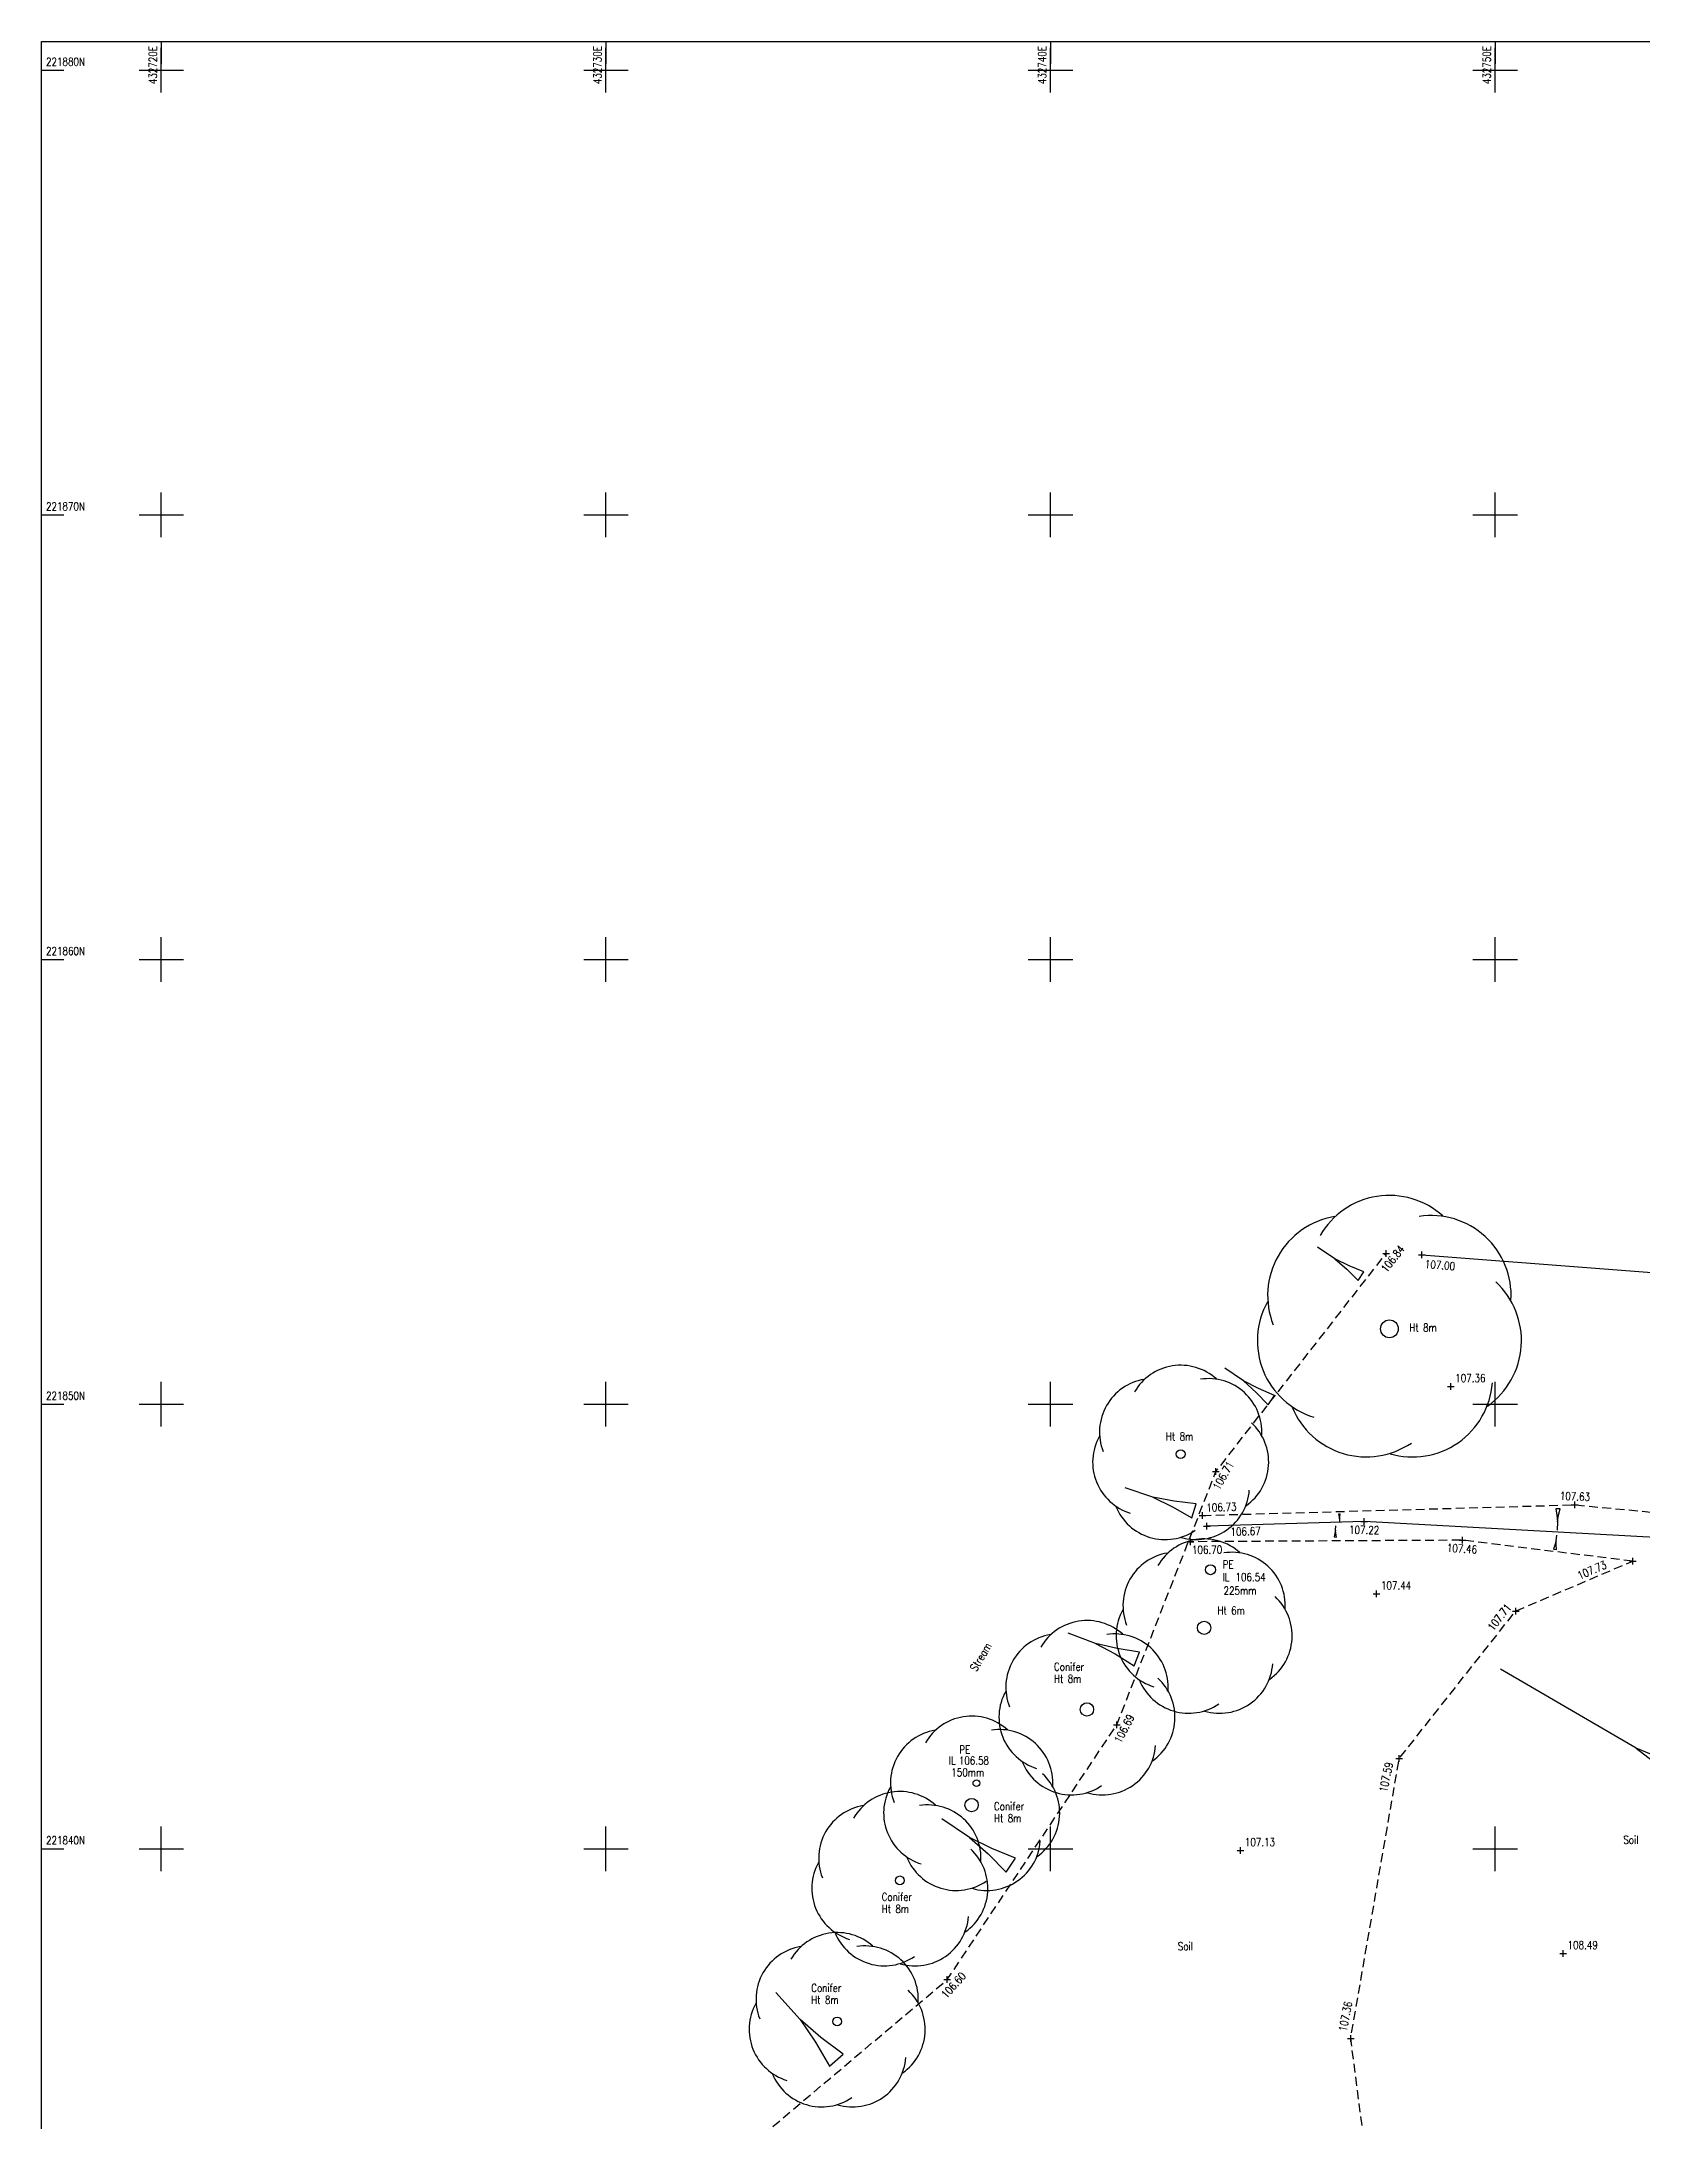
# Model space of a CAD drawing. Extents: x 432717 to 432821, y 221800 to 221881.
# Drawn here: x 432717.31 to 432753.31, y 221833.87 to 221880.64 of the extents above; entities that cross this region are included whole.
import ezdxf
from ezdxf.enums import TextEntityAlignment as Align

# ---------------------------------------------------------------- set-up
doc = ezdxf.new("R2010")
doc.units = 0
doc.header["$LTSCALE"] = 0.1
doc.linetypes.add('Dashed', pattern=[3, 2, -1])
doc.layers.get('0').update_dxf_attribs({"linetype": 'CONTINUOUS'})
for name, color, linetype in [('Default', 7, 'CONTINUOUS'), ('SV_$_Grid', 7, 'CONTINUOUS'), ('SV_Fence Levels', 7, 'CONTINUOUS'), ('SV_Fences', 1, 'CONTINUOUS'), ('SV_Land Form Levels', 7, 'CONTINUOUS'), ('SV_Land Forms', 7, 'CONTINUOUS'), ('SV_Levels (Spot)', 1, 'CONTINUOUS'), ('SV_Misc Text', 7, 'CONTINUOUS'), ('SV_Street Furniture', 9, 'CONTINUOUS'), ('SV_Trees', 3, 'CONTINUOUS'), ('SV_Trees Text', 3, 'CONTINUOUS')]:
    doc.layers.add(name, color=color, linetype=linetype)
doc.styles.add('Default', font='ROMANS__.TTF', dxfattribs={"width": 0.8})
doc.linetypes.add('Fence', pattern='A,7.2,-0.8,[10,markers.shx,S=0.08,R=0,X=0,Y=0],-0.8,7.2', length=16)

# ---------------------------------------------------------------- blocks, each defined once
blk = doc.blocks.new('PT_PLUS')
at = {"color": 0, "linetype": 'CONTINUOUS', "flags": 128}
for points in [[(-0.5, 0, 0), (0.5, 0, 0)], [(0, -0.5, 0), (0, 0.5, 0)]]:
    blk.add_polyline3d(points, dxfattribs=at)
blk = doc.blocks.new('GLOBAL CANOPY')
at = {"color": 62, "linetype": 'CONTINUOUS'}
for centre, start, end in [((0.000032, 0.399949), 48, 150), ((-0.312751, 0.249357), 99.4, 201.4), ((0.312815, 0.249357), -3.4, 98.6), ((0.39001, -0.089024), -54.8, 47.2), ((-0.389946, -0.089024), 150.9, 252.9), ((0.173622, -0.360409), -106.3, -4.3), ((-0.173558, -0.360409), -157.7, -55.7)]:
    blk.add_arc(centre, 0.599967, start, end, dxfattribs=at)
blk = doc.blocks.new('GLOBALTADPOLE')
at = {"color": 8, "linetype": 'CONTINUOUS', "flags": 128}
for points in [[(0.021, 0.0028, 0), (0, 0.007, 0)], [(0, 0.007, 0), (0, -0.007, 0)], [(0.042, 0, 0), (0.021, 0.0028, 0)], [(0.021, -0.0028, 0), (0.042, 0, 0)], [(0.042, 0, 0), (0.07, 0, 0)], [(0, -0.007, 0), (0.021, -0.0028, 0)]]:
    blk.add_polyline3d(points, dxfattribs=at)

msp = doc.modelspace()

# ---------------------------------------------------------------- linework, layer by layer
at = {"layer": 'SV_$_Grid', "color": 7, "linetype": 'CONTINUOUS', "flags": 128}
msp.add_polyline3d([(432717.307774, 221799.962952, 0), (432717.307774, 221880.642948, 0), (432821.1047, 221880.642948, 0), (432821.1047, 221799.962952, 0)], close=True, dxfattribs=at)
for points in [[(432720, 221880.642948, 0), (432720, 221880.142948, 0)], [(432720, 221879.5, 0), (432720, 221880.5, 0)], [(432730, 221880.642948, 0), (432730, 221880.142948, 0)], [(432730, 221879.5, 0), (432730, 221880.5, 0)], [(432740, 221880.642948, 0), (432740, 221880.142948, 0)], [(432740, 221879.5, 0), (432740, 221880.5, 0)], [(432750, 221880.642948, 0), (432750, 221880.142948, 0)], [(432750, 221879.5, 0), (432750, 221880.5, 0)], [(432717.307774, 221880, 0), (432717.807774, 221880, 0)], [(432719.5, 221880, 0), (432720.5, 221880, 0)], [(432729.5, 221880, 0), (432730.5, 221880, 0)], [(432739.5, 221880, 0), (432740.5, 221880, 0)], [(432749.5, 221880, 0), (432750.5, 221880, 0)], [(432720, 221869.5, 0), (432720, 221870.5, 0)], [(432730, 221869.5, 0), (432730, 221870.5, 0)], [(432740, 221869.5, 0), (432740, 221870.5, 0)], [(432750, 221869.5, 0), (432750, 221870.5, 0)], [(432717.307774, 221870, 0), (432717.807774, 221870, 0)], [(432719.5, 221870, 0), (432720.5, 221870, 0)], [(432729.5, 221870, 0), (432730.5, 221870, 0)], [(432739.5, 221870, 0), (432740.5, 221870, 0)], [(432749.5, 221870, 0), (432750.5, 221870, 0)], [(432720, 221859.5, 0), (432720, 221860.5, 0)], [(432730, 221859.5, 0), (432730, 221860.5, 0)], [(432740, 221859.5, 0), (432740, 221860.5, 0)], [(432750, 221859.5, 0), (432750, 221860.5, 0)], [(432717.307774, 221860, 0), (432717.807774, 221860, 0)], [(432719.5, 221860, 0), (432720.5, 221860, 0)], [(432729.5, 221860, 0), (432730.5, 221860, 0)], [(432739.5, 221860, 0), (432740.5, 221860, 0)], [(432749.5, 221860, 0), (432750.5, 221860, 0)], [(432720, 221849.5, 0), (432720, 221850.5, 0)], [(432730, 221849.5, 0), (432730, 221850.5, 0)], [(432740, 221849.5, 0), (432740, 221850.5, 0)], [(432750, 221849.5, 0), (432750, 221850.5, 0)], [(432717.307774, 221850, 0), (432717.807774, 221850, 0)], [(432719.5, 221850, 0), (432720.5, 221850, 0)], [(432729.5, 221850, 0), (432730.5, 221850, 0)], [(432739.5, 221850, 0), (432740.5, 221850, 0)], [(432749.5, 221850, 0), (432750.5, 221850, 0)], [(432720, 221839.5, 0), (432720, 221840.5, 0)], [(432730, 221839.5, 0), (432730, 221840.5, 0)], [(432740, 221839.5, 0), (432740, 221840.5, 0)], [(432750, 221839.5, 0), (432750, 221840.5, 0)], [(432717.307774, 221840, 0), (432717.807774, 221840, 0)], [(432719.5, 221840, 0), (432720.5, 221840, 0)], [(432729.5, 221840, 0), (432730.5, 221840, 0)], [(432739.5, 221840, 0), (432740.5, 221840, 0)], [(432749.5, 221840, 0), (432750.5, 221840, 0)]]:
    msp.add_polyline3d(points, dxfattribs=at)
at = {"layer": 'SV_Fences', "color": 1, "linetype": 'Fence', "flags": 128}
msp.add_polyline3d([(432748.355325, 221853.35954, 107.004869), (432756.653868, 221852.72311, 107.824942), (432765.160983, 221851.993913, 108.585665), (432764.698455, 221846.43015, 108.772276)], dxfattribs=at)
at = {"layer": 'SV_Land Forms', "color": 1, "linetype": 'Dashed', "flags": 128}
for points in [[(432729.85811, 221830.469942, 106.32), (432733.125867, 221833.223215, 106.402604), (432737.678674, 221837.059216, 106.600502), (432741.490694, 221842.790383, 106.689339), (432743.721671, 221848.487709, 106.708618), (432747.547181, 221853.385615, 106.835186)], [(432743.416454, 221847.497049, 106.726363), (432751.789302, 221847.73536, 107.633286), (432760.425655, 221846.915501, 108.538758), (432764.715438, 221846.712671, 108.81339)], [(432753.095127, 221846.466735, 107.722452), (432749.265498, 221846.939239, 107.463803), (432743.151792, 221846.90512, 106.701657)]]:
    msp.add_polyline3d(points, dxfattribs=at)
at = {"layer": 'SV_Land Forms', "color": 5, "linetype": 'CONTINUOUS', "flags": 128}
msp.add_polyline3d([(432768.926599, 221846.169136, 108.814813), (432762.510994, 221846.33705, 108.532198), (432753.737261, 221846.994554, 107.664886), (432747.057108, 221847.359892, 107.21744), (432743.514599, 221847.254687, 106.670987)], dxfattribs=at)
at = {"layer": 'SV_Land Forms', "color": 4, "linetype": 'Dashed', "flags": 128}
msp.add_polyline3d([(432747.742827, 221828.12488, 107.296907), (432746.751982, 221835.7354, 107.364906), (432747.843105, 221842.029819, 107.585275), (432750.462642, 221845.34694, 107.705209), (432753.094537, 221846.469512, 107.726344)], dxfattribs=at)
at = {"layer": 'SV_Street Furniture', "color": 9}
for centre, radius in [((432743.598417, 221846.276303, 106.540032), 0.1125), ((432738.333184, 221841.476518, 106.580597), 0.075)]:
    msp.add_circle(centre, radius, dxfattribs=at)
at = {"layer": 'SV_Trees', "color": 32, "linetype": 'CONTINUOUS'}
for centre, radius in [((432747.621893, 221851.693741, 107.090984), 0.2), ((432742.927734, 221848.874251, 106.734988), 0.1), ((432743.455413, 221844.968856, 106.950872), 0.15), ((432740.819943, 221843.133007, 106.485257), 0.15), ((432738.22635, 221840.983163, 106.627548), 0.15), ((432736.610906, 221839.287994, 106.3521), 0.1), ((432735.2014, 221836.115994, 106.357014), 0.1)]:
    msp.add_circle(centre, radius, dxfattribs=at)

# ---------------------------------------------------------------- block references
at = {"layer": 'SV_Fence Levels', "color": 1, "linetype": 'CONTINUOUS', "xscale": 0.15, "yscale": 0.15, "zscale": 0.15}
msp.add_blockref('PT_PLUS', (432748.355325, 221853.35954, 107.004869), dxfattribs=at)
at = {"layer": 'SV_Land Form Levels', "color": 1, "linetype": 'CONTINUOUS', "xscale": 0.15, "yscale": 0.15, "zscale": 0.15}
for p in [(432747.547181, 221853.385615, 106.835186), (432743.721671, 221848.487709, 106.708618), (432743.416454, 221847.497049, 106.726363), (432751.789302, 221847.73536, 107.633286), (432749.265498, 221846.939239, 107.463803), (432743.151792, 221846.90512, 106.701657), (432741.490694, 221842.790383, 106.689339), (432737.678674, 221837.059216, 106.600502)]:
    msp.add_blockref('PT_PLUS', p, dxfattribs=at)
at = {"layer": 'SV_Land Form Levels', "color": 5, "linetype": 'CONTINUOUS', "xscale": 0.15, "yscale": 0.15, "zscale": 0.15}
for p in [(432743.514599, 221847.254687, 106.670987), (432747.057108, 221847.359892, 107.21744)]:
    msp.add_blockref('PT_PLUS', p, dxfattribs=at)
at = {"layer": 'SV_Land Form Levels', "color": 4, "linetype": 'CONTINUOUS', "xscale": 0.15, "yscale": 0.15, "zscale": 0.15}
for p in [(432753.094537, 221846.469512, 107.726344), (432750.462642, 221845.34694, 107.705209), (432747.843105, 221842.029819, 107.585275), (432746.751982, 221835.7354, 107.364906)]:
    msp.add_blockref('PT_PLUS', p, dxfattribs=at)
at = {"layer": 'SV_Levels (Spot)', "color": 7, "linetype": 'CONTINUOUS', "xscale": 0.15, "yscale": 0.15, "zscale": 0.15}
for p in [(432749.00403, 221850.396507, 107.364175), (432747.333282, 221845.732186, 107.440768), (432744.271081, 221839.960511, 107.129885), (432751.530141, 221837.64395, 108.493186)]:
    msp.add_blockref('PT_PLUS', p, dxfattribs=at)
at = {"layer": 'SV_Misc Text', "linetype": 'CONTINUOUS'}
for p, xscale, yscale, zscale, rotation in [((432746.982207, 221852.876983), 16.7369, 16.7369, 16.7369, 146.309932), ((432744.965525, 221850.091795), 18.067179, 18.067179, 18.067179, 145.467408), ((432743.227361, 221847.600598), 23.300369, 23.300369, 23.300369, 161.565051), ((432746.497378, 221847.52839), 2.578878, 2.578878, 2.578878, -90), ((432751.41272, 221847.647018), 6.929657, 6.929657, 6.929657, -91.827968), ((432746.404539, 221847.012614), 3.613436, 3.613436, 3.613436, 87.662694), ((432751.345669, 221846.734095), 4.606171, 4.606171, 4.606171, 82.647621), ((432741.943079, 221844.268688), 23.62076, 23.62076, 23.62076, 159.360281), ((432757.755862, 221839.610583), 126.077954, 126.077954, 126.077954, 149.899667), ((432739.106313, 221839.631864), 26.648533, 26.648533, 26.648533, 146.046303), ((432735.181261, 221835.247771), 29.120241, 29.120241, 29.120241, 131.717815)]:
    msp.add_blockref('GLOBALTADPOLE', p, dxfattribs=dict(at, xscale=xscale, yscale=yscale, zscale=zscale, rotation=rotation))
at = {"layer": 'SV_Trees', "linetype": 'CONTINUOUS'}
for p, xscale, yscale, zscale in [((432747.621893, 221851.693741, 107.090984), 3, 3, 3), ((432742.927734, 221848.874251, 106.734988), 2, 2, 2), ((432743.455413, 221844.968856, 106.950872), 2, 2, 2), ((432740.819943, 221843.133007, 106.485257), 2, 2, 2), ((432738.22635, 221840.983163, 106.627548), 2, 2, 2), ((432736.610906, 221839.287994, 106.3521), 2, 2, 2), ((432735.2014, 221836.115994, 106.357014), 2, 2, 2)]:
    msp.add_blockref('GLOBAL CANOPY', p, dxfattribs=dict(at, xscale=xscale, yscale=yscale, zscale=zscale))

# ---------------------------------------------------------------- texts
at = {"layer": 'Default', "style": 'Default', "width": 0.8}
for s, p in [('106.54', (432744.159926, 221846.019327, 106.540032)), ('106.58', (432737.937477, 221841.893746, 106.580597))]:
    msp.add_text(s, height=0.18, dxfattribs=at).set_placement(p)
at = {"layer": 'SV_$_Grid', "color": 7, "style": 'Default', "width": 0.8}
for s, p in [('221880N', (432717.407774, 221880.1)), ('221870N', (432717.407774, 221870.1)), ('221860N', (432717.407774, 221860.1)), ('221850N', (432717.407774, 221850.1)), ('221840N', (432717.407774, 221840.1))]:
    msp.add_text(s, height=0.18, dxfattribs=at).set_placement(p)
for s, p in [('432720E', (432719.9, 221880.542948)), ('432730E', (432729.9, 221880.542948)), ('432740E', (432739.9, 221880.542948)), ('432750E', (432749.9, 221880.542948))]:
    msp.add_text(s, height=0.18, rotation=90, dxfattribs=at).set_placement(p, align=Align.RIGHT)
at = {"layer": 'SV_Fence Levels', "color": 1, "style": 'Default', "width": 0.8}
msp.add_text('107.00', height=0.18, rotation=-4.385527, dxfattribs=at).set_placement((432748.753519, 221853.035554, 107.004869), align=Align.CENTER)
at = {"layer": 'SV_Land Form Levels', "color": 1, "style": 'Default', "width": 0.8}
for s, rotation, p in [('106.84', 52.008386, (432747.625991, 221853.324061, 106.835186)), ('106.71', 60.311958, (432743.808544, 221848.438181, 106.708618)), ('106.70', 0.319746, (432743.521053, 221846.815369, 106.701657)), ('107.46', -3.356965, (432749.259642, 221846.83941, 107.463803)), ('106.69', 62.493055, (432741.57939, 221842.744197, 106.689339)), ('106.60', 48.243323, (432737.753272, 221836.99262, 106.600502))]:
    msp.add_text(s, height=0.18, rotation=rotation, dxfattribs=at).set_placement(p, align=Align.TOP_CENTER)
for s, rotation, p in [('107.63', -1.896285, (432751.792611, 221847.835305, 107.633286)), ('106.73', 1.630328, (432743.846721, 221847.592357, 106.726363))]:
    msp.add_text(s, height=0.18, rotation=rotation, dxfattribs=at).set_placement(p, align=Align.CENTER)
at = {"layer": 'SV_Land Form Levels', "color": 5, "style": 'Default', "width": 0.8}
for s, rotation, p in [('106.67', 1.701061, (432744.385228, 221847.228224, 106.670987)), ('107.22', -0.714666, (432747.055861, 221847.259899, 107.21744))]:
    msp.add_text(s, height=0.18, rotation=rotation, dxfattribs=at).set_placement(p, align=Align.TOP_CENTER)
at = {"layer": 'SV_Land Form Levels', "color": 4, "style": 'Default', "width": 0.8}
for s, rotation, p in [('107.73', 23.099506, (432752.214086, 221846.184547, 107.726344)), ('107.71', 52.326407, (432750.169082, 221845.150871, 107.705209)), ('107.59', 78.178512, (432747.636623, 221841.592019, 107.585275)), ('107.36', 78.906277, (432746.7237, 221836.212479, 107.364906))]:
    msp.add_text(s, height=0.18, rotation=rotation, dxfattribs=at).set_placement(p, align=Align.CENTER)
at = {"layer": 'SV_Levels (Spot)', "color": 7, "style": 'Default', "width": 0.8}
for s, p in [('107.36', (432749.10403, 221850.496507, 107.364175)), ('107.44', (432747.433282, 221845.832186, 107.440768)), ('107.13', (432744.371081, 221840.060511, 107.129885)), ('108.49', (432751.630141, 221837.74395, 108.493186))]:
    msp.add_text(s, height=0.18, dxfattribs=at).set_placement(p)
at = {"layer": 'SV_Misc Text', "color": 9, "style": 'Default', "width": 0.8}
for p in [(432743.870928, 221846.396795, 106.540032), (432737.949177, 221842.229147, 106.580597)]:
    msp.add_text('PE', height=0.18, dxfattribs=at).set_placement(p, align=Align.MIDDLE_LEFT)
at = {"layer": 'SV_Misc Text', "style": 'Default', "width": 0.8}
for s, p in [('IL', (432743.870928, 221846.019327)), ('225mm', (432743.891571, 221845.715584)), ('IL', (432737.711277, 221841.892085)), ('150mm', (432737.768674, 221841.628114)), ('Soil', (432752.883938, 221840.111848)), ('Soil', (432742.863693, 221837.717631))]:
    msp.add_text(s, height=0.18, dxfattribs=at).set_placement(p)
msp.add_text('Stream', height=0.18, rotation=59.145795, dxfattribs=at).set_placement((432738.332751, 221843.973584))
at = {"layer": 'SV_Trees Text', "color": 62, "style": 'Default', "width": 0.8}
for s, p in [('Ht 8m', (432748.070657, 221851.629679, 107.090984)), ('Ht 8m', (432742.595333, 221849.182257, 106.734988)), ('Ht 6m', (432743.755413, 221845.268856, 106.950872)), ('Conifer', (432740.077312, 221844.005017, 106.485257)), ('Ht 8m', (432740.077312, 221843.735017, 106.485257)), ('Conifer', (432738.728092, 221840.867296, 106.627548)), ('Ht 8m', (432738.728092, 221840.597296, 106.627548)), ('Conifer', (432736.202226, 221838.827777, 106.3521)), ('Ht 8m', (432736.202226, 221838.557777, 106.3521)), ('Conifer', (432734.617677, 221836.780414, 106.357014)), ('Ht 8m', (432734.617677, 221836.510414, 106.357014))]:
    msp.add_text(s, height=0.18, dxfattribs=at).set_placement(p)

doc.saveas('drawing.dxf')
